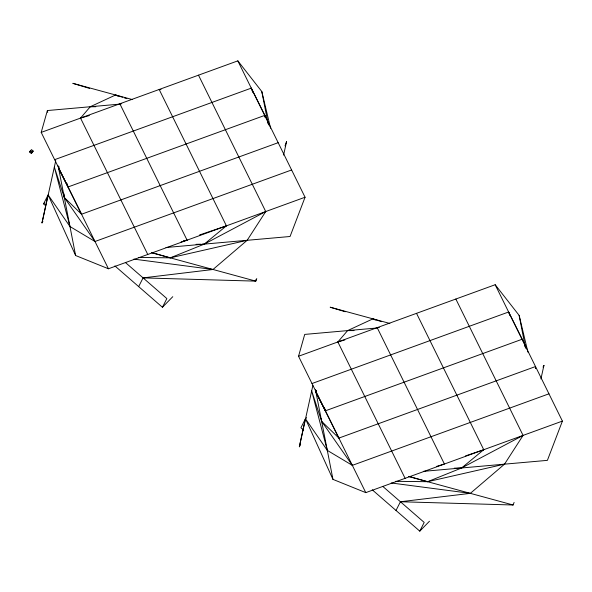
<?xml version="1.0" encoding="UTF-8"?>
<svg xmlns="http://www.w3.org/2000/svg" width="592" height="592" viewBox="0 0 592 592"><rect width="100%" height="100%" fill="white"/><g stroke="black" fill="none" stroke-linecap="round" stroke-linejoin="round"><path stroke-width="0.89" d="M58.778 166.7L58.667 168.535L81.548 214.223L278.166 142.687M316.121 390.565L316.01 392.4L338.89 438.08L535.508 366.552L535.686 368.372M58.919 166.722L58.667 168.535L68.095 186.946L264.72 115.41L265.157 117.201M316.261 390.579L316.01 392.4L325.445 410.804L522.063 339.275M42.876 221.29L42.01 222.895L47.989 195.168L43.571 203.877L45.614 205.653M300.655 444.348L299.352 446.76L305.331 419.032L306.626 417.708M42.01 222.895L55.729 160.772M256.151 279.335L255.759 281.133L143.086 277.892L138.661 286.602M283.59 155.082L286.572 141.577L285.026 145.898M299.352 446.76L312.872 385.533M540.933 378.947L543.915 365.442L543.056 367.07M41.203 132.393L237.829 60.858L305.058 197.24L108.44 268.768L41.203 132.393L47.367 110.549L119.451 104.155M298.546 356.258L495.171 284.722L562.4 421.097L365.782 492.633L298.546 356.258L304.71 334.413L377.711 327.938M543.301 367.166L543.915 365.442M305.058 197.24L290.058 236.497L165.96 247.508M562.4 421.097L547.4 460.361L423.302 471.365M256.758 278.566L255.759 281.133L151.552 252.74M396.011 510.459L400.429 501.75L513.101 504.998L514.1 502.43M29.6 151.989L31.494 149.613L33.196 151.093L31.302 153.469L29.6 151.989L30.555 151.012M31.302 153.469L33.196 151.093M114.892 265.919L162.437 307.278L166.855 298.568L125.423 262.53M305.331 419.032L300.914 427.742L303.629 430.103M372.235 489.784L419.78 531.142L424.198 522.433L382.765 486.387M143.086 277.892L213.009 269.486L247.167 240.3L265.734 211.544L198.498 75.162M400.429 501.75L470.351 493.351L504.517 464.165L523.076 435.409L455.847 299.027M147.763 254.464L80.527 118.082L90.25 106.745L115.581 94.986L122.514 97.243M405.106 478.329L337.869 341.947L347.6 330.61L372.923 318.851L381.588 321.671M43.571 203.877L44.866 202.56M162.437 307.278L172.775 296.696M419.78 531.142L429.474 521.226M161.017 89.651L159.174 89.473L226.41 225.848L204.284 244.104L170.259 257.838L138.417 257.446M416.524 313.331L483.753 449.713L461.627 467.969L427.602 481.703L395.759 481.311M265.734 211.544L204.284 244.104L202.457 244.156M523.076 435.409L461.627 467.969L454.316 468.168M54.649 159.67L251.274 88.134L267.458 120.524L268.635 124.979M108.44 268.768L75.621 255.522L48.174 194.983L69.967 226.529L94.994 241.499L291.612 169.963M311.991 383.527L508.617 311.999L524.801 344.389L525.74 347.948M365.782 492.633L332.963 479.379L305.516 418.847L327.309 450.386L352.336 465.356L548.954 393.821M199.534 234.972L226.41 225.848M465.549 455.892L483.753 449.713M181.093 241.965L187.087 240.16L119.85 103.778L121.693 103.622M436.718 466.348L444.429 464.024L377.193 327.642L379.035 327.487M80.527 118.082L89.296 115.558M337.869 341.947L344.884 339.926M247.167 240.3L170.259 257.838L151.574 252.51M504.517 464.165L427.602 481.703L408.924 476.375M183.476 240.766L187.087 240.16M119.85 103.778L121.626 103.667M377.193 327.642L378.969 327.531M196.056 244.333L200.629 244.207M90.25 106.745L95.771 106.738M347.6 330.61L354.038 330.602M133.866 259.118L213.009 269.486M391.208 482.976L470.351 493.351M132.497 99.597L72.831 83.339L89.644 88.43M389.847 323.461L330.173 307.204L345.217 311.755M408.902 476.604L513.101 504.998M124.246 97.806L126.851 98.657M115.581 94.986L118.06 96.193M372.923 318.851L375.402 320.057M30.059 151.086L31.761 152.566M338.89 438.08L321.656 421.393L311.681 390.935L327.309 450.386M81.548 214.223L64.313 197.528L54.338 167.07L69.967 226.529M495.171 284.722L519.147 315.395L527.916 352.129M237.829 60.858L261.805 91.531L270.574 128.272M352.336 465.356L321.656 421.393L321.478 418.662M94.994 241.499L64.313 197.528L64.077 193.88M31.628 151.093L32.249 152.285M508.617 311.999L509.845 315.455M251.274 88.134L252.806 92.456M324.327 407.296L325.445 410.804M66.977 183.431L68.095 186.946M264.72 115.41L265.12 117.209M519.147 315.395L525.504 348.015M261.805 91.531L267.984 123.24M315.477 389.684L332.963 479.379M47.367 110.549L47.715 112.362M58.134 165.819L75.621 255.522M524.801 344.389L524.963 346.216M267.458 120.524L267.621 122.352M535.508 366.552L535.538 368.387"/></g></svg>
